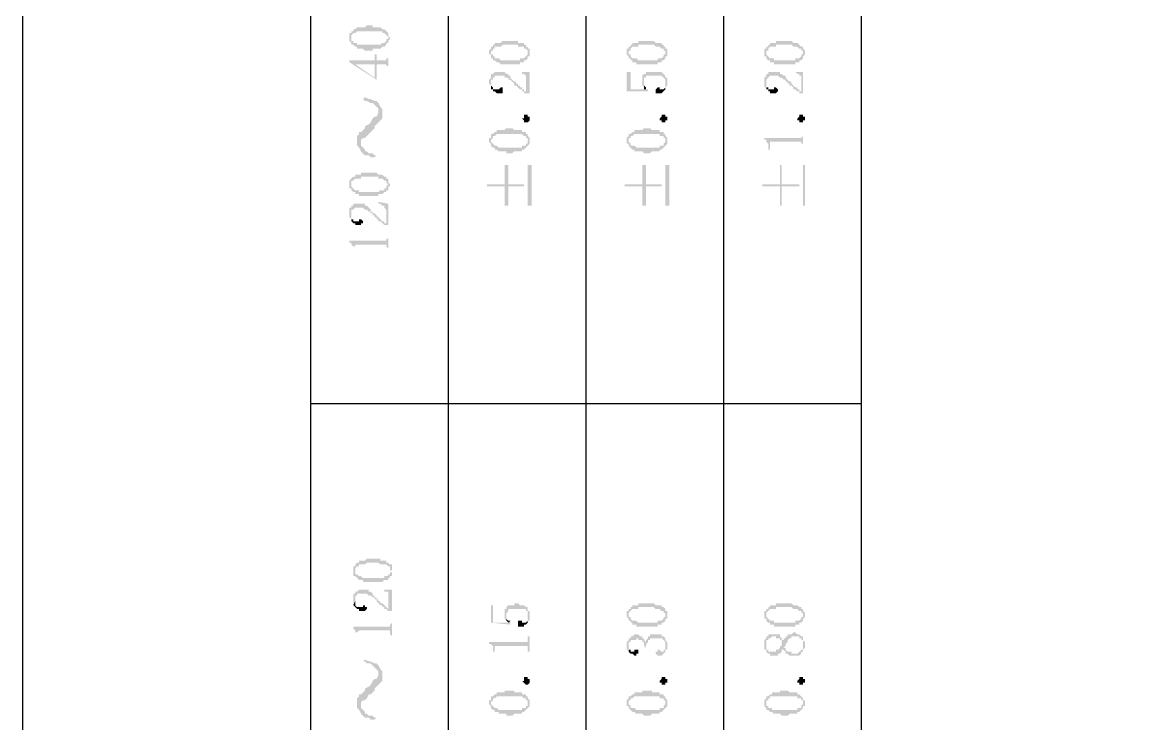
# Model space of a CAD drawing. Header units: millimetres. Extents: x 1233 to 2351, y 1180 to 1535.
# Drawn here: x 1931.4 to 1957.56, y 1322.64 to 1338.96 of the extents above; entities that cross this region are included whole.
import ezdxf

# ---------------------------------------------------------------- set-up
doc = ezdxf.new("R2010")
doc.units = ezdxf.units.MM

msp = doc.modelspace()

# ---------------------------------------------------------------- hatches: boundary and pattern name
at = {"transparency": 33554559}
for points in [[(1939.00725, 1338.61695), (1939.00725, 1338.57182), (1939.00725, 1338.52669), (1939.00725, 1338.52669), (1939.05238, 1338.48155), (1939.05238, 1338.61695), (1939.05238, 1338.66208), (1939.05238, 1338.66208), (1939.09752, 1338.70721), (1939.14265, 1338.70721), (1939.18778, 1338.75235), (1939.7745, 1338.75235), (1939.7745, 1338.70721), (1939.81963, 1338.70721), (1939.86476, 1338.66208), (1939.86476, 1338.66208), (1939.9099, 1338.61695), (1939.9099, 1338.70721), (1939.86476, 1338.75235), (1939.86476, 1338.75235), (1939.81963, 1338.79748), (1939.7745, 1338.79748), (1939.72937, 1338.84261), (1939.54884, 1338.84261), (1939.54884, 1338.88774), (1939.41344, 1338.88774), (1939.36831, 1338.84261), (1939.18778, 1338.84261), (1939.14265, 1338.79748), (1939.09752, 1338.79748), (1939.09752, 1338.75235), (1939.05238, 1338.75235), (1939.05238, 1338.70721), (1939.00725, 1338.70721), (1939.00725, 1338.66208)], [(1939.05238, 1338.48155), (1939.05238, 1338.43642), (1939.09752, 1338.43642), (1939.14265, 1338.39129), (1939.18778, 1338.39129), (1939.18778, 1338.34616), (1939.32318, 1338.34616), (1939.36831, 1338.30102), (1939.54884, 1338.30102), (1939.54884, 1338.34616), (1939.72937, 1338.34616), (1939.7745, 1338.39129), (1939.81963, 1338.39129), (1939.86476, 1338.43642), (1939.86476, 1338.48155), (1939.9099, 1338.48155), (1939.9099, 1338.52669), (1939.9099, 1338.52669), (1939.95503, 1338.57182), (1939.95503, 1338.61695), (1939.9099, 1338.61695), (1939.9099, 1338.66208), (1939.9099, 1338.70721), (1939.9099, 1338.57182), (1939.86476, 1338.57182), (1939.86476, 1338.52669), (1939.86476, 1338.52669), (1939.81963, 1338.48155), (1939.7745, 1338.48155), (1939.72937, 1338.43642), (1939.18778, 1338.43642), (1939.18778, 1338.48155), (1939.09752, 1338.48155), (1939.09752, 1338.52669), (1939.05238, 1338.52669), (1939.05238, 1338.57182), (1939.05238, 1338.61695)], [(1942.25677, 1338.25589), (1942.25677, 1338.21076), (1942.3019, 1338.21076), (1942.3019, 1338.16563), (1942.3019, 1338.1205), (1942.3019, 1338.25589), (1942.3019, 1338.30102), (1942.34703, 1338.30102), (1942.34703, 1338.34616), (1942.39217, 1338.34616), (1942.39217, 1338.39129), (1942.52756, 1338.39129), (1942.57269, 1338.43642), (1942.93375, 1338.43642), (1942.93375, 1338.39129), (1943.06915, 1338.39129), (1943.06915, 1338.34616), (1943.11428, 1338.34616), (1943.15941, 1338.30102), (1943.15941, 1338.25589), (1943.15941, 1338.39129), (1943.11428, 1338.39129), (1943.11428, 1338.43642), (1943.06915, 1338.43642), (1943.06915, 1338.48155), (1942.93375, 1338.48155), (1942.93375, 1338.52669), (1942.57269, 1338.52669), (1942.52756, 1338.48155), (1942.39217, 1338.48155), (1942.39217, 1338.43642), (1942.34703, 1338.43642), (1942.34703, 1338.39129), (1942.3019, 1338.39129), (1942.3019, 1338.34616), (1942.3019, 1338.34616), (1942.25677, 1338.30102)], [(1945.46115, 1338.25589), (1945.46115, 1338.21076), (1945.46115, 1338.21076), (1945.50629, 1338.16563), (1945.50629, 1338.1205), (1945.50629, 1338.25589), (1945.50629, 1338.30102), (1945.55142, 1338.30102), (1945.55142, 1338.34616), (1945.55142, 1338.34616), (1945.59655, 1338.39129), (1945.73195, 1338.39129), (1945.73195, 1338.43642), (1946.093, 1338.43642), (1946.13814, 1338.39129), (1946.2284, 1338.39129), (1946.27353, 1338.34616), (1946.31866, 1338.34616), (1946.31866, 1338.30102), (1946.3638, 1338.30102), (1946.3638, 1338.25589), (1946.3638, 1338.39129), (1946.31866, 1338.39129), (1946.31866, 1338.43642), (1946.27353, 1338.43642), (1946.27353, 1338.48155), (1946.13814, 1338.48155), (1946.093, 1338.52669), (1945.73195, 1338.52669), (1945.73195, 1338.48155), (1945.59655, 1338.48155), (1945.59655, 1338.43642), (1945.55142, 1338.43642), (1945.55142, 1338.39129), (1945.50629, 1338.39129), (1945.50629, 1338.34616), (1945.46115, 1338.34616)], [(1948.66554, 1338.25589), (1948.66554, 1338.21076), (1948.66554, 1338.16563), (1948.71067, 1338.16563), (1948.71067, 1338.1205), (1948.71067, 1338.25589), (1948.71067, 1338.30102), (1948.7558, 1338.30102), (1948.7558, 1338.34616), (1948.7558, 1338.34616), (1948.80093, 1338.39129), (1948.93633, 1338.39129), (1948.93633, 1338.43642), (1949.29739, 1338.43642), (1949.34252, 1338.39129), (1949.43278, 1338.39129), (1949.47792, 1338.34616), (1949.52305, 1338.34616), (1949.52305, 1338.30102), (1949.56818, 1338.30102), (1949.56818, 1338.25589), (1949.56818, 1338.39129), (1949.52305, 1338.39129), (1949.47792, 1338.43642), (1949.47792, 1338.43642), (1949.43278, 1338.48155), (1949.34252, 1338.48155), (1949.29739, 1338.52669), (1948.93633, 1338.52669), (1948.93633, 1338.48155), (1948.80093, 1338.48155), (1948.80093, 1338.43642), (1948.7558, 1338.43642), (1948.7558, 1338.39129), (1948.71067, 1338.39129), (1948.71067, 1338.34616), (1948.66554, 1338.34616)], [(1942.3019, 1338.1205), (1942.34703, 1338.1205), (1942.34703, 1338.07536), (1942.39217, 1338.07536), (1942.4373, 1338.03023), (1942.48243, 1338.03023), (1942.52756, 1337.9851), (1942.97888, 1337.9851), (1942.97888, 1338.03023), (1943.06915, 1338.03023), (1943.06915, 1338.07536), (1943.11428, 1338.07536), (1943.15941, 1338.1205), (1943.15941, 1338.16563), (1943.20454, 1338.16563), (1943.20454, 1338.21076), (1943.20454, 1338.25589), (1943.20454, 1338.30102), (1943.20454, 1338.34616), (1943.15941, 1338.34616), (1943.15941, 1338.39129), (1943.15941, 1338.21076), (1943.15941, 1338.21076), (1943.11428, 1338.16563), (1943.11428, 1338.16563), (1943.06915, 1338.1205), (1942.97888, 1338.1205), (1942.97888, 1338.07536), (1942.52756, 1338.07536), (1942.48243, 1338.1205), (1942.39217, 1338.1205), (1942.39217, 1338.16563), (1942.34703, 1338.16563), (1942.34703, 1338.21076), (1942.3019, 1338.21076), (1942.3019, 1338.25589)], [(1945.50629, 1338.1205), (1945.55142, 1338.1205), (1945.55142, 1338.07536), (1945.59655, 1338.07536), (1945.59655, 1338.03023), (1945.68681, 1338.03023), (1945.68681, 1337.9851), (1946.18327, 1337.9851), (1946.18327, 1338.03023), (1946.27353, 1338.03023), (1946.27353, 1338.07536), (1946.31866, 1338.07536), (1946.3638, 1338.1205), (1946.3638, 1338.16563), (1946.40893, 1338.16563), (1946.40893, 1338.21076), (1946.40893, 1338.25589), (1946.40893, 1338.30102), (1946.40893, 1338.34616), (1946.3638, 1338.34616), (1946.3638, 1338.39129), (1946.3638, 1338.21076), (1946.31866, 1338.21076), (1946.31866, 1338.16563), (1946.31866, 1338.16563), (1946.27353, 1338.1205), (1946.18327, 1338.1205), (1946.18327, 1338.07536), (1945.73195, 1338.07536), (1945.68681, 1338.1205), (1945.59655, 1338.1205), (1945.55142, 1338.16563), (1945.55142, 1338.21076), (1945.50629, 1338.21076), (1945.50629, 1338.25589)], [(1948.71067, 1338.1205), (1948.71067, 1338.1205), (1948.7558, 1338.07536), (1948.80093, 1338.07536), (1948.80093, 1338.03023), (1948.8912, 1338.03023), (1948.8912, 1337.9851), (1949.38765, 1337.9851), (1949.38765, 1338.03023), (1949.47792, 1338.03023), (1949.47792, 1338.07536), (1949.52305, 1338.07536), (1949.56818, 1338.1205), (1949.56818, 1338.16563), (1949.56818, 1338.16563), (1949.61331, 1338.21076), (1949.61331, 1338.25589), (1949.61331, 1338.30102), (1949.61331, 1338.30102), (1949.56818, 1338.34616), (1949.56818, 1338.39129), (1949.56818, 1338.21076), (1949.52305, 1338.21076), (1949.52305, 1338.16563), (1949.52305, 1338.16563), (1949.47792, 1338.1205), (1949.38765, 1338.1205), (1949.38765, 1338.07536), (1948.8912, 1338.07536), (1948.8912, 1338.1205), (1948.80093, 1338.1205), (1948.7558, 1338.16563), (1948.7558, 1338.16563), (1948.71067, 1338.21076), (1948.71067, 1338.25589)], [(1939.00725, 1338.07536), (1939.00725, 1338.03023), (1939.6391, 1337.62404), (1939.6391, 1337.9851), (1939.86476, 1337.9851), (1939.86476, 1337.93997), (1939.9099, 1337.93997), (1939.9099, 1337.8497), (1939.9099, 1338.21076), (1939.9099, 1338.1205), (1939.86476, 1338.1205), (1939.86476, 1338.07536), (1939.6391, 1338.07536), (1939.6391, 1338.21076), (1939.59397, 1338.21076), (1939.59397, 1337.66917), (1939.14265, 1337.9851), (1939.14265, 1337.9851)], [(1939.00725, 1338.07536), (1939.14265, 1337.9851), (1939.59397, 1337.9851), (1939.59397, 1337.66917), (1939.59397, 1338.07536)], [(1942.25677, 1337.57891), (1942.25677, 1337.53378), (1942.25677, 1337.53378), (1942.3019, 1337.48865), (1942.3019, 1337.44351), (1942.3019, 1337.57891), (1942.3019, 1337.62404), (1942.34703, 1337.62404), (1942.34703, 1337.66917), (1942.39217, 1337.66917), (1942.39217, 1337.71431), (1942.61783, 1337.71431), (1942.61783, 1337.66917), (1942.70809, 1337.66917), (1942.70809, 1337.62404), (1942.75322, 1337.62404), (1942.79836, 1337.57891), (1942.79836, 1337.57891), (1942.84349, 1337.53378), (1942.84349, 1337.48865), (1942.88862, 1337.48865), (1942.93375, 1337.44351), (1942.93375, 1337.44351), (1942.97888, 1337.39838), (1943.02402, 1337.39838), (1943.02402, 1337.35325), (1943.06915, 1337.35325), (1943.06915, 1337.30812), (1943.11428, 1337.30812), (1943.11428, 1337.35325), (1943.06915, 1337.35325), (1943.06915, 1337.39838), (1943.02402, 1337.39838), (1943.02402, 1337.44351), (1942.97888, 1337.44351), (1942.97888, 1337.48865), (1942.93375, 1337.48865), (1942.93375, 1337.53378), (1942.88862, 1337.53378), (1942.88862, 1337.57891), (1942.84349, 1337.57891), (1942.79836, 1337.62404), (1942.79836, 1337.62404), (1942.75322, 1337.66917), (1942.75322, 1337.71431), (1942.70809, 1337.71431), (1942.70809, 1337.75944), (1942.66296, 1337.75944), (1942.61783, 1337.80457), (1942.39217, 1337.80457), (1942.34703, 1337.75944), (1942.3019, 1337.75944), (1942.3019, 1337.71431), (1942.3019, 1337.66917), (1942.3019, 1337.66917), (1942.25677, 1337.62404)], [(1942.97888, 1337.80457), (1943.02402, 1337.80457), (1943.02402, 1337.75944), (1943.06915, 1337.75944), (1943.11428, 1337.71431), (1943.11428, 1337.30812), (1943.20454, 1337.30812), (1943.20454, 1337.80457)], [(1945.46115, 1337.80457), (1945.46115, 1337.35325), (1945.95761, 1337.35325), (1945.95761, 1337.39838), (1945.55142, 1337.39838), (1945.55142, 1337.80457)], [(1945.82221, 1337.57891), (1945.82221, 1337.53378), (1945.82221, 1337.48865), (1945.82221, 1337.48865), (1945.86734, 1337.44351), (1945.86734, 1337.57891), (1945.86734, 1337.62404), (1945.86734, 1337.66917), (1945.91248, 1337.66917), (1945.91248, 1337.71431), (1946.27353, 1337.71431), (1946.31866, 1337.66917), (1946.31866, 1337.66917), (1946.3638, 1337.62404), (1946.3638, 1337.44351), (1946.3638, 1337.44351), (1946.40893, 1337.48865), (1946.40893, 1337.53378), (1946.40893, 1337.62404), (1946.40893, 1337.66917), (1946.3638, 1337.66917), (1946.3638, 1337.71431), (1946.3638, 1337.71431), (1946.31866, 1337.75944), (1946.31866, 1337.75944), (1946.27353, 1337.80457), (1945.91248, 1337.80457), (1945.91248, 1337.75944), (1945.86734, 1337.75944), (1945.82221, 1337.71431), (1945.82221, 1337.66917), (1945.82221, 1337.62404)], [(1948.66554, 1337.57891), (1948.66554, 1337.53378), (1948.66554, 1337.44351), (1948.71067, 1337.44351), (1948.71067, 1337.57891), (1948.71067, 1337.62404), (1948.71067, 1337.62404), (1948.7558, 1337.66917), (1948.7558, 1337.66917), (1948.80093, 1337.71431), (1948.98146, 1337.71431), (1949.0266, 1337.66917), (1949.07173, 1337.66917), (1949.11686, 1337.62404), (1949.16199, 1337.62404), (1949.16199, 1337.57891), (1949.20712, 1337.57891), (1949.20712, 1337.53378), (1949.25226, 1337.53378), (1949.25226, 1337.48865), (1949.29739, 1337.48865), (1949.34252, 1337.44351), (1949.34252, 1337.39838), (1949.38765, 1337.39838), (1949.43278, 1337.35325), (1949.47792, 1337.35325), (1949.47792, 1337.30812), (1949.52305, 1337.30812), (1949.52305, 1337.35325), (1949.47792, 1337.35325), (1949.47792, 1337.39838), (1949.43278, 1337.39838), (1949.43278, 1337.44351), (1949.38765, 1337.44351), (1949.34252, 1337.48865), (1949.34252, 1337.48865), (1949.29739, 1337.53378), (1949.29739, 1337.57891), (1949.25226, 1337.57891), (1949.20712, 1337.62404), (1949.20712, 1337.62404), (1949.16199, 1337.66917), (1949.16199, 1337.71431), (1949.11686, 1337.71431), (1949.07173, 1337.75944), (1949.0266, 1337.75944), (1949.0266, 1337.80457), (1948.7558, 1337.80457), (1948.7558, 1337.75944), (1948.71067, 1337.75944), (1948.71067, 1337.71431), (1948.71067, 1337.71431), (1948.66554, 1337.66917)], [(1949.34252, 1337.80457), (1949.38765, 1337.80457), (1949.43278, 1337.75944), (1949.47792, 1337.75944), (1949.47792, 1337.71431), (1949.52305, 1337.71431), (1949.52305, 1337.30812), (1949.56818, 1337.30812), (1949.56818, 1337.80457)], [(1942.3019, 1337.44351), (1942.3019, 1337.39838), (1942.34703, 1337.39838), (1942.34703, 1337.35325), (1942.39217, 1337.35325), (1942.4373, 1337.30812), (1942.57269, 1337.30812), (1942.57269, 1337.39838), (1942.57269, 1337.44351), (1942.52756, 1337.44351), (1942.48243, 1337.39838), (1942.34703, 1337.39838), (1942.34703, 1337.44351), (1942.34703, 1337.44351), (1942.3019, 1337.48865), (1942.3019, 1337.53378), (1942.3019, 1337.53378)], [(1945.86734, 1337.44351), (1945.86734, 1337.39838), (1945.91248, 1337.39838), (1945.91248, 1337.44351), (1945.91248, 1337.44351), (1945.86734, 1337.48865), (1945.86734, 1337.53378), (1945.86734, 1337.57891)], [(1946.13814, 1337.35325), (1946.13814, 1337.30812), (1946.27353, 1337.30812), (1946.31866, 1337.35325), (1946.31866, 1337.35325), (1946.3638, 1337.39838), (1946.3638, 1337.53378), (1946.3638, 1337.48865), (1946.3638, 1337.44351), (1946.3638, 1337.44351), (1946.31866, 1337.39838), (1946.2284, 1337.39838), (1946.2284, 1337.44351), (1946.18327, 1337.44351), (1946.13814, 1337.39838), (1946.13814, 1337.39838)], [(1948.71067, 1337.44351), (1948.71067, 1337.39838), (1948.7558, 1337.39838), (1948.7558, 1337.35325), (1948.80093, 1337.35325), (1948.80093, 1337.30812), (1948.93633, 1337.30812), (1948.98146, 1337.35325), (1948.98146, 1337.39838), (1948.98146, 1337.39838), (1948.93633, 1337.44351), (1948.8912, 1337.44351), (1948.8912, 1337.39838), (1948.7558, 1337.39838), (1948.7558, 1337.44351), (1948.71067, 1337.44351), (1948.71067, 1337.48865), (1948.71067, 1337.53378), (1948.71067, 1337.53378)], [(1939.32318, 1337.17272), (1939.36831, 1337.12759), (1939.41344, 1337.12759), (1939.50371, 1337.08246), (1939.54884, 1337.08246), (1939.59397, 1337.03732), (1939.59397, 1337.03732), (1939.6391, 1336.99219), (1939.68424, 1336.94706), (1939.68424, 1336.63113), (1939.68424, 1336.63113), (1939.72937, 1336.67627), (1939.7745, 1336.7214), (1939.7745, 1336.94706), (1939.72937, 1336.99219), (1939.68424, 1337.08246), (1939.68424, 1337.08246), (1939.6391, 1337.12759), (1939.59397, 1337.12759), (1939.50371, 1337.17272), (1939.45857, 1337.17272), (1939.36831, 1337.21785)], [(1939.18778, 1336.17981), (1939.18778, 1336.08955), (1939.23291, 1336.04442), (1939.27805, 1335.95415), (1939.27805, 1336.13468), (1939.27805, 1336.22494), (1939.32318, 1336.27008), (1939.36831, 1336.27008), (1939.41344, 1336.31521), (1939.45857, 1336.36034), (1939.50371, 1336.40547), (1939.54884, 1336.45061), (1939.59397, 1336.49574), (1939.59397, 1336.54087), (1939.6391, 1336.586), (1939.68424, 1336.63113), (1939.68424, 1336.90193), (1939.68424, 1336.85679), (1939.6391, 1336.76653), (1939.59397, 1336.76653), (1939.54884, 1336.7214), (1939.50371, 1336.63113), (1939.50371, 1336.63113), (1939.45857, 1336.586), (1939.36831, 1336.54087), (1939.36831, 1336.49574), (1939.32318, 1336.45061), (1939.27805, 1336.40547), (1939.23291, 1336.40547), (1939.23291, 1336.36034), (1939.18778, 1336.31521), (1939.18778, 1336.22494)], [(1943.20454, 1336.7214), (1943.20454, 1336.67627), (1943.20454, 1336.67627), (1943.15941, 1336.63113), (1943.06915, 1336.63113), (1943.06915, 1336.67627), (1943.06915, 1336.67627), (1943.02402, 1336.7214), (1943.06915, 1336.7214), (1943.06915, 1336.76653), (1943.06915, 1336.81166), (1943.15941, 1336.81166), (1943.15941, 1336.76653), (1943.20454, 1336.76653), (1943.20454, 1336.7214)], [(1946.40893, 1336.7214), (1946.40893, 1336.67627), (1946.3638, 1336.67627), (1946.3638, 1336.63113), (1946.27353, 1336.63113), (1946.27353, 1336.67627), (1946.2284, 1336.67627), (1946.2284, 1336.7214), (1946.2284, 1336.7214), (1946.27353, 1336.76653), (1946.27353, 1336.81166), (1946.3638, 1336.81166), (1946.3638, 1336.76653), (1946.40893, 1336.76653), (1946.40893, 1336.7214)], [(1949.61331, 1336.7214), (1949.61331, 1336.67627), (1949.56818, 1336.67627), (1949.56818, 1336.63113), (1949.47792, 1336.63113), (1949.47792, 1336.67627), (1949.43278, 1336.67627), (1949.43278, 1336.7214), (1949.43278, 1336.7214), (1949.47792, 1336.76653), (1949.47792, 1336.81166), (1949.56818, 1336.81166), (1949.56818, 1336.76653), (1949.61331, 1336.76653), (1949.61331, 1336.7214)], [(1942.25677, 1336.22494), (1942.25677, 1336.17981), (1942.25677, 1336.17981), (1942.3019, 1336.13468), (1942.3019, 1336.08955), (1942.3019, 1336.22494), (1942.3019, 1336.22494), (1942.34703, 1336.27008), (1942.34703, 1336.31521), (1942.39217, 1336.31521), (1942.4373, 1336.36034), (1943.02402, 1336.36034), (1943.06915, 1336.31521), (1943.11428, 1336.31521), (1943.11428, 1336.27008), (1943.15941, 1336.27008), (1943.15941, 1336.22494), (1943.15941, 1336.36034), (1943.11428, 1336.36034), (1943.11428, 1336.40547), (1943.02402, 1336.40547), (1943.02402, 1336.45061), (1942.84349, 1336.45061), (1942.79836, 1336.49574), (1942.66296, 1336.49574), (1942.61783, 1336.45061), (1942.4373, 1336.45061), (1942.4373, 1336.40547), (1942.39217, 1336.40547), (1942.34703, 1336.36034), (1942.3019, 1336.36034), (1942.3019, 1336.31521), (1942.3019, 1336.27008), (1942.25677, 1336.27008)], [(1945.46115, 1336.22494), (1945.46115, 1336.17981), (1945.46115, 1336.13468), (1945.50629, 1336.13468), (1945.50629, 1336.08955), (1945.50629, 1336.22494), (1945.50629, 1336.27008), (1945.55142, 1336.27008), (1945.55142, 1336.31521), (1945.59655, 1336.31521), (1945.64168, 1336.36034), (1946.2284, 1336.36034), (1946.2284, 1336.31521), (1946.31866, 1336.31521), (1946.31866, 1336.27008), (1946.3638, 1336.27008), (1946.3638, 1336.22494), (1946.3638, 1336.36034), (1946.31866, 1336.36034), (1946.31866, 1336.40547), (1946.2284, 1336.40547), (1946.2284, 1336.45061), (1946.04787, 1336.45061), (1946.00274, 1336.49574), (1945.86734, 1336.49574), (1945.82221, 1336.45061), (1945.64168, 1336.45061), (1945.64168, 1336.40547), (1945.59655, 1336.40547), (1945.55142, 1336.36034), (1945.50629, 1336.36034), (1945.50629, 1336.31521), (1945.50629, 1336.31521), (1945.46115, 1336.27008)], [(1942.3019, 1336.08955), (1942.34703, 1336.04442), (1942.39217, 1336.04442), (1942.39217, 1335.99928), (1942.4373, 1335.99928), (1942.48243, 1335.95415), (1942.66296, 1335.95415), (1942.66296, 1335.90902), (1942.79836, 1335.90902), (1942.84349, 1335.95415), (1943.02402, 1335.95415), (1943.02402, 1335.99928), (1943.06915, 1335.99928), (1943.11428, 1336.04442), (1943.11428, 1336.04442), (1943.15941, 1336.08955), (1943.15941, 1336.08955), (1943.20454, 1336.13468), (1943.20454, 1336.22494), (1943.20454, 1336.27008), (1943.20454, 1336.27008), (1943.15941, 1336.31521), (1943.15941, 1336.17981), (1943.15941, 1336.13468), (1943.11428, 1336.13468), (1943.11428, 1336.08955), (1943.02402, 1336.08955), (1943.02402, 1336.04442), (1942.48243, 1336.04442), (1942.4373, 1336.08955), (1942.39217, 1336.08955), (1942.34703, 1336.13468), (1942.34703, 1336.13468), (1942.3019, 1336.17981), (1942.3019, 1336.22494)], [(1945.50629, 1336.08955), (1945.55142, 1336.04442), (1945.55142, 1336.04442), (1945.59655, 1335.99928), (1945.64168, 1335.99928), (1945.64168, 1335.95415), (1945.82221, 1335.95415), (1945.86734, 1335.90902), (1946.00274, 1335.90902), (1946.04787, 1335.95415), (1946.2284, 1335.95415), (1946.2284, 1335.99928), (1946.27353, 1335.99928), (1946.31866, 1336.04442), (1946.31866, 1336.04442), (1946.3638, 1336.08955), (1946.3638, 1336.08955), (1946.40893, 1336.13468), (1946.40893, 1336.22494), (1946.40893, 1336.27008), (1946.40893, 1336.27008), (1946.3638, 1336.31521), (1946.3638, 1336.17981), (1946.3638, 1336.17981), (1946.31866, 1336.13468), (1946.31866, 1336.08955), (1946.2284, 1336.08955), (1946.2284, 1336.04442), (1945.68681, 1336.04442), (1945.64168, 1336.08955), (1945.55142, 1336.08955), (1945.55142, 1336.13468), (1945.55142, 1336.13468), (1945.50629, 1336.17981), (1945.50629, 1336.22494)], [(1948.66554, 1336.27008), (1948.66554, 1336.22494), (1948.71067, 1336.22494), (1948.71067, 1336.17981), (1948.71067, 1336.17981), (1948.7558, 1336.13468), (1948.7558, 1335.99928), (1948.80093, 1335.99928), (1948.80093, 1336.13468), (1948.80093, 1336.17981), (1949.52305, 1336.17981), (1949.52305, 1336.13468), (1949.56818, 1336.13468), (1949.56818, 1335.99928), (1949.56818, 1336.40547), (1949.56818, 1336.31521), (1949.56818, 1336.31521), (1949.52305, 1336.27008), (1949.47792, 1336.27008)], [(1939.27805, 1335.95415), (1939.27805, 1335.95415), (1939.32318, 1335.90902), (1939.36831, 1335.86389), (1939.45857, 1335.86389), (1939.50371, 1335.81875), (1939.59397, 1335.81875), (1939.6391, 1335.86389), (1939.59397, 1335.86389), (1939.54884, 1335.90902), (1939.45857, 1335.90902), (1939.41344, 1335.95415), (1939.36831, 1335.95415), (1939.36831, 1335.99928), (1939.32318, 1336.04442), (1939.27805, 1336.08955), (1939.27805, 1336.13468)], [(1942.21164, 1335.1869), (1942.21164, 1335.14177), (1942.61783, 1335.14177), (1942.61783, 1334.69045), (1942.70809, 1334.69045), (1942.70809, 1335.14177), (1943.06915, 1335.14177), (1943.06915, 1335.1869), (1942.70809, 1335.1869), (1942.70809, 1335.63823), (1942.61783, 1335.63823), (1942.61783, 1335.1869)], [(1943.24968, 1334.69045), (1943.24968, 1335.63823), (1943.15941, 1335.63823), (1943.15941, 1334.69045)], [(1945.41602, 1335.1869), (1945.41602, 1335.14177), (1945.82221, 1335.14177), (1945.82221, 1334.69045), (1945.91248, 1334.69045), (1945.91248, 1335.14177), (1946.27353, 1335.14177), (1946.27353, 1335.1869), (1945.91248, 1335.1869), (1945.91248, 1335.63823), (1945.82221, 1335.63823), (1945.82221, 1335.1869)], [(1946.45406, 1334.69045), (1946.45406, 1335.63823), (1946.3638, 1335.63823), (1946.3638, 1334.69045)], [(1948.62041, 1335.1869), (1948.62041, 1335.14177), (1949.0266, 1335.14177), (1949.0266, 1334.69045), (1949.07173, 1334.69045), (1949.07173, 1335.14177), (1949.47792, 1335.14177), (1949.47792, 1335.1869), (1949.07173, 1335.1869), (1949.07173, 1335.63823), (1949.0266, 1335.63823), (1949.0266, 1335.1869)], [(1949.61331, 1334.69045), (1949.61331, 1335.63823), (1949.56818, 1335.63823), (1949.56818, 1334.69045)], [(1939.00725, 1335.1869), (1939.00725, 1335.14177), (1939.00725, 1335.09664), (1939.05238, 1335.09664), (1939.05238, 1335.05151), (1939.05238, 1335.1869), (1939.05238, 1335.23204), (1939.05238, 1335.27717), (1939.09752, 1335.27717), (1939.14265, 1335.3223), (1939.27805, 1335.3223), (1939.27805, 1335.36743), (1939.68424, 1335.36743), (1939.68424, 1335.3223), (1939.7745, 1335.3223), (1939.81963, 1335.27717), (1939.86476, 1335.27717), (1939.86476, 1335.23204), (1939.86476, 1335.23204), (1939.9099, 1335.1869), (1939.9099, 1335.3223), (1939.86476, 1335.3223), (1939.86476, 1335.36743), (1939.81963, 1335.36743), (1939.7745, 1335.41257), (1939.68424, 1335.41257), (1939.6391, 1335.4577), (1939.27805, 1335.4577), (1939.27805, 1335.41257), (1939.14265, 1335.41257), (1939.14265, 1335.36743), (1939.09752, 1335.36743), (1939.05238, 1335.3223), (1939.05238, 1335.3223), (1939.00725, 1335.27717), (1939.00725, 1335.23204), (1939.00725, 1335.23204)], [(1939.05238, 1335.05151), (1939.05238, 1335.05151), (1939.09752, 1335.00638), (1939.14265, 1335.00638), (1939.14265, 1334.96124), (1939.23291, 1334.96124), (1939.23291, 1334.91611), (1939.68424, 1334.91611), (1939.68424, 1334.96124), (1939.7745, 1334.96124), (1939.81963, 1335.00638), (1939.86476, 1335.00638), (1939.86476, 1335.05151), (1939.9099, 1335.05151), (1939.9099, 1335.09664), (1939.9099, 1335.14177), (1939.95503, 1335.14177), (1939.95503, 1335.1869), (1939.95503, 1335.1869), (1939.9099, 1335.23204), (1939.9099, 1335.27717), (1939.9099, 1335.3223), (1939.9099, 1335.1869), (1939.9099, 1335.1869), (1939.86476, 1335.14177), (1939.86476, 1335.09664), (1939.81963, 1335.09664), (1939.81963, 1335.05151), (1939.72937, 1335.05151), (1939.68424, 1335.00638), (1939.23291, 1335.00638), (1939.23291, 1335.05151), (1939.14265, 1335.05151), (1939.09752, 1335.09664), (1939.09752, 1335.09664), (1939.05238, 1335.14177), (1939.05238, 1335.1869)], [(1939.00725, 1334.50992), (1939.00725, 1334.46479), (1939.00725, 1334.41966), (1939.00725, 1334.41966), (1939.05238, 1334.37453), (1939.05238, 1334.50992), (1939.05238, 1334.55505), (1939.05238, 1334.60019), (1939.09752, 1334.60019), (1939.14265, 1334.64532), (1939.32318, 1334.64532), (1939.36831, 1334.60019), (1939.41344, 1334.60019), (1939.45857, 1334.55505), (1939.50371, 1334.55505), (1939.50371, 1334.50992), (1939.54884, 1334.50992), (1939.54884, 1334.46479), (1939.59397, 1334.46479), (1939.59397, 1334.41966), (1939.6391, 1334.41966), (1939.6391, 1334.37453), (1939.68424, 1334.37453), (1939.68424, 1334.32939), (1939.72937, 1334.32939), (1939.7745, 1334.28426), (1939.7745, 1334.28426), (1939.81963, 1334.23913), (1939.86476, 1334.23913), (1939.86476, 1334.28426), (1939.81963, 1334.28426), (1939.81963, 1334.32939), (1939.7745, 1334.32939), (1939.72937, 1334.37453), (1939.72937, 1334.37453), (1939.68424, 1334.41966), (1939.68424, 1334.41966), (1939.6391, 1334.46479), (1939.6391, 1334.46479), (1939.59397, 1334.50992), (1939.54884, 1334.50992), (1939.54884, 1334.55505), (1939.50371, 1334.55505), (1939.50371, 1334.60019), (1939.45857, 1334.64532), (1939.45857, 1334.64532), (1939.41344, 1334.69045), (1939.36831, 1334.69045), (1939.36831, 1334.73558), (1939.09752, 1334.73558), (1939.09752, 1334.69045), (1939.05238, 1334.69045), (1939.05238, 1334.64532), (1939.00725, 1334.64532), (1939.00725, 1334.60019)], [(1939.68424, 1334.78072), (1939.68424, 1334.73558), (1939.72937, 1334.73558), (1939.7745, 1334.69045), (1939.81963, 1334.69045), (1939.81963, 1334.64532), (1939.81963, 1334.64532), (1939.86476, 1334.60019), (1939.86476, 1334.23913), (1939.9099, 1334.23913), (1939.9099, 1334.73558)], [(1939.05238, 1334.37453), (1939.05238, 1334.32939), (1939.05238, 1334.32939), (1939.09752, 1334.28426), (1939.14265, 1334.28426), (1939.14265, 1334.23913), (1939.27805, 1334.23913), (1939.27805, 1334.28426), (1939.32318, 1334.28426), (1939.32318, 1334.32939), (1939.32318, 1334.32939), (1939.27805, 1334.37453), (1939.23291, 1334.37453), (1939.23291, 1334.32939), (1939.09752, 1334.32939), (1939.09752, 1334.37453), (1939.05238, 1334.37453), (1939.05238, 1334.41966), (1939.05238, 1334.46479), (1939.05238, 1334.46479)], [(1939.00725, 1333.87807), (1939.00725, 1333.83294), (1939.05238, 1333.83294), (1939.05238, 1333.78781), (1939.05238, 1333.78781), (1939.09752, 1333.74268), (1939.09752, 1333.69754), (1939.09752, 1333.65241), (1939.09752, 1333.74268), (1939.14265, 1333.74268), (1939.14265, 1333.78781), (1939.86476, 1333.78781), (1939.86476, 1333.74268), (1939.86476, 1333.74268), (1939.9099, 1333.69754), (1939.9099, 1333.65241), (1939.9099, 1334.01347), (1939.9099, 1333.9232), (1939.86476, 1333.9232), (1939.86476, 1333.87807), (1939.81963, 1333.87807)], [(1939.09752, 1326.2056), (1939.09752, 1326.11534), (1939.09752, 1326.07021), (1939.14265, 1326.07021), (1939.14265, 1326.2056), (1939.14265, 1326.25073), (1939.14265, 1326.25073), (1939.18778, 1326.29587), (1939.23291, 1326.29587), (1939.23291, 1326.341), (1939.36831, 1326.341), (1939.41344, 1326.38613), (1939.68424, 1326.38613), (1939.72937, 1326.341), (1939.86476, 1326.341), (1939.9099, 1326.29587), (1939.95503, 1326.29587), (1939.95503, 1326.25073), (1939.95503, 1326.2056), (1940.00016, 1326.2056), (1940.00016, 1326.341), (1939.95503, 1326.341), (1939.9099, 1326.38613), (1939.86476, 1326.38613), (1939.86476, 1326.43126), (1939.72937, 1326.43126), (1939.72937, 1326.4764), (1939.41344, 1326.4764), (1939.36831, 1326.43126), (1939.23291, 1326.43126), (1939.23291, 1326.38613), (1939.18778, 1326.38613), (1939.14265, 1326.341), (1939.14265, 1326.29587), (1939.09752, 1326.29587), (1939.09752, 1326.25073)], [(1939.14265, 1326.07021), (1939.14265, 1326.07021), (1939.18778, 1326.02507), (1939.18778, 1326.02507), (1939.23291, 1325.97994), (1939.32318, 1325.97994), (1939.32318, 1325.93481), (1939.7745, 1325.93481), (1939.81963, 1325.97994), (1939.9099, 1325.97994), (1939.9099, 1326.02507), (1939.95503, 1326.02507), (1939.95503, 1326.07021), (1940.00016, 1326.07021), (1940.00016, 1326.11534), (1940.00016, 1326.16047), (1940.00016, 1326.2056), (1940.00016, 1326.25073), (1940.00016, 1326.29587), (1940.00016, 1326.341), (1940.00016, 1326.16047), (1939.95503, 1326.16047), (1939.95503, 1326.11534), (1939.9099, 1326.11534), (1939.9099, 1326.07021), (1939.81963, 1326.07021), (1939.81963, 1326.02507), (1939.32318, 1326.02507), (1939.27805, 1326.07021), (1939.23291, 1326.07021), (1939.18778, 1326.11534), (1939.14265, 1326.11534), (1939.14265, 1326.16047), (1939.14265, 1326.2056)], [(1939.09752, 1325.52862), (1939.09752, 1325.48349), (1939.09752, 1325.39322), (1939.09752, 1325.39322), (1939.14265, 1325.48349), (1939.14265, 1325.57375), (1939.14265, 1325.61888), (1939.18778, 1325.61888), (1939.18778, 1325.66402), (1939.41344, 1325.66402), (1939.45857, 1325.61888), (1939.50371, 1325.61888), (1939.54884, 1325.57375), (1939.59397, 1325.57375), (1939.59397, 1325.52862), (1939.6391, 1325.52862), (1939.6391, 1325.48349), (1939.6391, 1325.48349), (1939.68424, 1325.43836), (1939.68424, 1325.43836), (1939.72937, 1325.39322), (1939.7745, 1325.39322), (1939.7745, 1325.34809), (1939.81963, 1325.34809), (1939.81963, 1325.30296), (1939.86476, 1325.30296), (1939.9099, 1325.25783), (1939.95503, 1325.25783), (1939.9099, 1325.30296), (1939.9099, 1325.30296), (1939.86476, 1325.34809), (1939.86476, 1325.34809), (1939.81963, 1325.39322), (1939.81963, 1325.39322), (1939.7745, 1325.43836), (1939.72937, 1325.43836), (1939.72937, 1325.48349), (1939.68424, 1325.48349), (1939.68424, 1325.52862), (1939.6391, 1325.52862), (1939.6391, 1325.57375), (1939.59397, 1325.57375), (1939.59397, 1325.61888), (1939.54884, 1325.61888), (1939.54884, 1325.66402), (1939.54884, 1325.66402), (1939.50371, 1325.70915), (1939.45857, 1325.70915), (1939.45857, 1325.75428), (1939.23291, 1325.75428), (1939.18778, 1325.70915), (1939.14265, 1325.70915), (1939.14265, 1325.66402), (1939.09752, 1325.66402), (1939.09752, 1325.61888)], [(1939.7745, 1325.75428), (1939.81963, 1325.75428), (1939.81963, 1325.70915), (1939.9099, 1325.70915), (1939.9099, 1325.66402), (1939.9099, 1325.30296), (1939.95503, 1325.25783), (1940.00016, 1325.25783), (1940.00016, 1325.75428)], [(1939.09752, 1325.39322), (1939.14265, 1325.34809), (1939.14265, 1325.34809), (1939.18778, 1325.30296), (1939.23291, 1325.30296), (1939.23291, 1325.25783), (1939.36831, 1325.25783), (1939.41344, 1325.30296), (1939.41344, 1325.34809), (1939.36831, 1325.34809), (1939.36831, 1325.39322), (1939.32318, 1325.39322), (1939.32318, 1325.34809), (1939.18778, 1325.34809), (1939.14265, 1325.39322), (1939.14265, 1325.48349), (1939.14265, 1325.48349)], [(1942.61783, 1325.21269), (1942.61783, 1325.12243), (1942.61783, 1325.0773), (1942.61783, 1325.0773), (1942.66296, 1325.03217), (1942.66296, 1325.16756), (1942.66296, 1325.21269), (1942.66296, 1325.21269), (1942.70809, 1325.25783), (1942.70809, 1325.30296), (1943.11428, 1325.30296), (1943.11428, 1325.25783), (1943.15941, 1325.25783), (1943.15941, 1325.21269), (1943.15941, 1325.16756), (1943.15941, 1325.03217), (1943.20454, 1325.03217), (1943.20454, 1325.0773), (1943.20454, 1325.16756), (1943.20454, 1325.21269), (1943.20454, 1325.25783), (1943.15941, 1325.25783), (1943.15941, 1325.30296), (1943.15941, 1325.34809), (1943.11428, 1325.34809), (1943.06915, 1325.39322), (1942.97888, 1325.39322), (1942.93375, 1325.43836), (1942.84349, 1325.43836), (1942.84349, 1325.39322), (1942.70809, 1325.39322), (1942.66296, 1325.34809), (1942.66296, 1325.30296), (1942.61783, 1325.30296), (1942.61783, 1325.25783)], [(1945.46115, 1325.16756), (1945.46115, 1325.12243), (1945.46115, 1325.12243), (1945.50629, 1325.0773), (1945.50629, 1325.03217), (1945.50629, 1325.16756), (1945.50629, 1325.21269), (1945.50629, 1325.21269), (1945.55142, 1325.25783), (1945.55142, 1325.25783), (1945.59655, 1325.30296), (1945.73195, 1325.30296), (1945.73195, 1325.34809), (1946.093, 1325.34809), (1946.13814, 1325.30296), (1946.2284, 1325.30296), (1946.27353, 1325.25783), (1946.31866, 1325.25783), (1946.31866, 1325.21269), (1946.3638, 1325.21269), (1946.3638, 1325.16756), (1946.3638, 1325.30296), (1946.3638, 1325.30296), (1946.31866, 1325.34809), (1946.27353, 1325.34809), (1946.27353, 1325.39322), (1946.13814, 1325.39322), (1946.093, 1325.43836), (1945.73195, 1325.43836), (1945.73195, 1325.39322), (1945.59655, 1325.39322), (1945.59655, 1325.34809), (1945.55142, 1325.34809), (1945.55142, 1325.30296), (1945.50629, 1325.30296), (1945.50629, 1325.25783), (1945.46115, 1325.25783)], [(1948.66554, 1325.16756), (1948.66554, 1325.12243), (1948.66554, 1325.0773), (1948.71067, 1325.0773), (1948.71067, 1325.03217), (1948.71067, 1325.16756), (1948.71067, 1325.21269), (1948.71067, 1325.21269), (1948.7558, 1325.25783), (1948.7558, 1325.25783), (1948.80093, 1325.30296), (1948.93633, 1325.30296), (1948.93633, 1325.34809), (1949.29739, 1325.34809), (1949.34252, 1325.30296), (1949.43278, 1325.30296), (1949.47792, 1325.25783), (1949.52305, 1325.25783), (1949.52305, 1325.21269), (1949.56818, 1325.21269), (1949.56818, 1325.16756), (1949.56818, 1325.30296), (1949.52305, 1325.30296), (1949.52305, 1325.34809), (1949.47792, 1325.34809), (1949.43278, 1325.39322), (1949.34252, 1325.39322), (1949.29739, 1325.43836), (1948.93633, 1325.43836), (1948.93633, 1325.39322), (1948.80093, 1325.39322), (1948.80093, 1325.34809), (1948.7558, 1325.34809), (1948.7558, 1325.30296), (1948.71067, 1325.30296), (1948.71067, 1325.25783), (1948.66554, 1325.25783)], [(1942.3019, 1325.39322), (1942.3019, 1324.98703), (1942.75322, 1324.9419), (1942.75322, 1324.98703), (1942.75322, 1325.03217), (1942.70809, 1324.98703), (1942.34703, 1324.98703), (1942.34703, 1325.39322)], [(1942.66296, 1325.03217), (1942.66296, 1325.03217), (1942.70809, 1324.98703), (1942.70809, 1324.98703), (1942.75322, 1325.03217), (1942.70809, 1325.03217), (1942.66296, 1325.0773), (1942.66296, 1325.12243), (1942.66296, 1325.16756)], [(1942.93375, 1324.98703), (1942.93375, 1324.89677), (1943.06915, 1324.89677), (1943.06915, 1324.9419), (1943.11428, 1324.9419), (1943.15941, 1324.98703), (1943.15941, 1325.16756), (1943.15941, 1325.0773), (1943.15941, 1325.03217), (1943.15941, 1325.03217), (1943.11428, 1324.98703), (1943.02402, 1324.98703), (1943.02402, 1325.03217), (1942.93375, 1325.03217)], [(1945.50629, 1325.03217), (1945.55142, 1325.03217), (1945.55142, 1324.98703), (1945.59655, 1324.98703), (1945.59655, 1324.9419), (1945.68681, 1324.9419), (1945.68681, 1324.89677), (1946.18327, 1324.89677), (1946.18327, 1324.9419), (1946.27353, 1324.9419), (1946.27353, 1324.98703), (1946.31866, 1324.98703), (1946.3638, 1325.03217), (1946.3638, 1325.0773), (1946.40893, 1325.0773), (1946.40893, 1325.12243), (1946.40893, 1325.16756), (1946.40893, 1325.21269), (1946.40893, 1325.25783), (1946.3638, 1325.25783), (1946.3638, 1325.30296), (1946.3638, 1325.16756), (1946.3638, 1325.12243), (1946.31866, 1325.12243), (1946.31866, 1325.0773), (1946.31866, 1325.0773), (1946.27353, 1325.03217), (1946.18327, 1325.03217), (1946.18327, 1324.98703), (1945.73195, 1324.98703), (1945.68681, 1325.03217), (1945.59655, 1325.03217), (1945.55142, 1325.0773), (1945.55142, 1325.12243), (1945.50629, 1325.12243), (1945.50629, 1325.16756)], [(1948.71067, 1325.03217), (1948.71067, 1325.03217), (1948.7558, 1324.98703), (1948.80093, 1324.98703), (1948.80093, 1324.9419), (1948.8912, 1324.9419), (1948.8912, 1324.89677), (1949.38765, 1324.89677), (1949.38765, 1324.9419), (1949.47792, 1324.9419), (1949.47792, 1324.98703), (1949.52305, 1324.98703), (1949.56818, 1325.03217), (1949.56818, 1325.0773), (1949.56818, 1325.0773), (1949.61331, 1325.12243), (1949.61331, 1325.16756), (1949.61331, 1325.21269), (1949.61331, 1325.21269), (1949.56818, 1325.25783), (1949.56818, 1325.30296), (1949.56818, 1325.16756), (1949.56818, 1325.12243), (1949.52305, 1325.12243), (1949.52305, 1325.0773), (1949.52305, 1325.0773), (1949.47792, 1325.03217), (1949.38765, 1325.03217), (1949.38765, 1324.98703), (1948.8912, 1324.98703), (1948.8912, 1325.03217), (1948.80093, 1325.03217), (1948.7558, 1325.0773), (1948.7558, 1325.0773), (1948.71067, 1325.12243), (1948.71067, 1325.16756)], [(1939.09752, 1324.89677), (1939.09752, 1324.85164), (1939.09752, 1324.85164), (1939.14265, 1324.8065), (1939.14265, 1324.76137), (1939.18778, 1324.76137), (1939.18778, 1324.62598), (1939.18778, 1324.76137), (1939.18778, 1324.76137), (1939.23291, 1324.8065), (1939.95503, 1324.8065), (1939.95503, 1324.76137), (1939.95503, 1324.71624), (1940.00016, 1324.67111), (1940.00016, 1324.62598), (1940.00016, 1325.03217), (1940.00016, 1324.98703), (1939.95503, 1324.9419), (1939.95503, 1324.89677), (1939.9099, 1324.89677)], [(1942.25677, 1324.53571), (1942.25677, 1324.49058), (1942.3019, 1324.49058), (1942.34703, 1324.44545), (1942.34703, 1324.35518), (1942.34703, 1324.31005), (1942.39217, 1324.31005), (1942.39217, 1324.40032), (1942.39217, 1324.44545), (1943.15941, 1324.44545), (1943.15941, 1324.40032), (1943.15941, 1324.35518), (1943.15941, 1324.31005), (1943.20454, 1324.31005), (1943.20454, 1324.67111), (1943.15941, 1324.67111), (1943.15941, 1324.58084), (1943.15941, 1324.53571), (1943.06915, 1324.53571)], [(1945.46115, 1324.44545), (1945.46115, 1324.35518), (1945.50629, 1324.35518), (1945.50629, 1324.44545), (1945.50629, 1324.49058), (1945.50629, 1324.53571), (1945.55142, 1324.53571), (1945.55142, 1324.58084), (1945.68681, 1324.58084), (1945.68681, 1324.62598), (1945.73195, 1324.62598), (1945.73195, 1324.58084), (1945.82221, 1324.58084), (1945.82221, 1324.53571), (1945.86734, 1324.53571), (1945.86734, 1324.49058), (1945.86734, 1324.44545), (1945.86734, 1324.44545), (1945.91248, 1324.40032), (1945.91248, 1324.44545), (1945.91248, 1324.49058), (1945.95761, 1324.53571), (1945.95761, 1324.58084), (1946.00274, 1324.58084), (1946.00274, 1324.62598), (1946.27353, 1324.62598), (1946.31866, 1324.58084), (1946.31866, 1324.58084), (1946.3638, 1324.53571), (1946.3638, 1324.49058), (1946.3638, 1324.44545), (1946.3638, 1324.62598), (1946.3638, 1324.62598), (1946.31866, 1324.67111), (1946.27353, 1324.67111), (1946.27353, 1324.71624), (1946.00274, 1324.71624), (1946.00274, 1324.67111), (1945.95761, 1324.67111), (1945.95761, 1324.62598), (1945.95761, 1324.62598), (1945.91248, 1324.58084), (1945.91248, 1324.53571), (1945.91248, 1324.53571), (1945.86734, 1324.58084), (1945.86734, 1324.62598), (1945.82221, 1324.62598), (1945.82221, 1324.67111), (1945.77708, 1324.67111), (1945.73195, 1324.71624), (1945.64168, 1324.71624), (1945.59655, 1324.67111), (1945.55142, 1324.67111), (1945.55142, 1324.62598), (1945.50629, 1324.62598), (1945.50629, 1324.58084), (1945.50629, 1324.58084), (1945.46115, 1324.53571), (1945.46115, 1324.49058)], [(1948.66554, 1324.49058), (1948.66554, 1324.44545), (1948.66554, 1324.35518), (1948.71067, 1324.35518), (1948.71067, 1324.31005), (1948.71067, 1324.31005), (1948.7558, 1324.26492), (1948.80093, 1324.26492), (1948.80093, 1324.21979), (1948.98146, 1324.21979), (1948.98146, 1324.26492), (1949.0266, 1324.26492), (1949.07173, 1324.31005), (1949.07173, 1324.35518), (1949.11686, 1324.35518), (1949.11686, 1324.40032), (1949.11686, 1324.40032), (1949.16199, 1324.44545), (1949.16199, 1324.49058), (1949.16199, 1324.49058), (1949.20712, 1324.53571), (1949.20712, 1324.58084), (1949.20712, 1324.58084), (1949.25226, 1324.62598), (1949.29739, 1324.62598), (1949.29739, 1324.67111), (1949.47792, 1324.67111), (1949.47792, 1324.62598), (1949.52305, 1324.62598), (1949.52305, 1324.58084), (1949.56818, 1324.58084), (1949.56818, 1324.49058), (1949.56818, 1324.35518), (1949.56818, 1324.35518), (1949.61331, 1324.40032), (1949.61331, 1324.49058), (1949.61331, 1324.53571), (1949.61331, 1324.53571), (1949.56818, 1324.58084), (1949.56818, 1324.62598), (1949.56818, 1324.67111), (1949.52305, 1324.67111), (1949.47792, 1324.71624), (1949.43278, 1324.71624), (1949.38765, 1324.76137), (1949.34252, 1324.76137), (1949.29739, 1324.71624), (1949.20712, 1324.71624), (1949.20712, 1324.67111), (1949.16199, 1324.67111), (1949.16199, 1324.62598), (1949.11686, 1324.62598), (1949.11686, 1324.58084), (1949.07173, 1324.58084), (1949.07173, 1324.53571), (1949.07173, 1324.44545), (1949.0266, 1324.44545), (1949.0266, 1324.40032), (1949.0266, 1324.40032), (1948.98146, 1324.35518), (1948.93633, 1324.35518), (1948.93633, 1324.31005), (1948.7558, 1324.31005), (1948.7558, 1324.35518), (1948.71067, 1324.35518), (1948.71067, 1324.40032), (1948.71067, 1324.62598), (1948.66554, 1324.58084)], [(1948.71067, 1324.62598), (1948.71067, 1324.49058), (1948.71067, 1324.53571), (1948.71067, 1324.58084), (1948.7558, 1324.58084), (1948.7558, 1324.62598), (1948.80093, 1324.62598), (1948.84607, 1324.67111), (1948.93633, 1324.67111), (1948.93633, 1324.62598), (1949.0266, 1324.62598), (1949.0266, 1324.58084), (1949.07173, 1324.58084), (1949.07173, 1324.53571), (1949.07173, 1324.62598), (1949.07173, 1324.62598), (1949.0266, 1324.67111), (1949.0266, 1324.71624), (1948.7558, 1324.71624), (1948.7558, 1324.67111), (1948.71067, 1324.67111)], [(1945.50629, 1324.35518), (1945.50629, 1324.31005), (1945.50629, 1324.31005), (1945.55142, 1324.26492), (1945.59655, 1324.26492), (1945.64168, 1324.21979), (1945.68681, 1324.21979), (1945.68681, 1324.26492), (1945.73195, 1324.26492), (1945.73195, 1324.31005), (1945.73195, 1324.35518), (1945.64168, 1324.35518), (1945.64168, 1324.31005), (1945.55142, 1324.31005), (1945.55142, 1324.35518), (1945.50629, 1324.35518), (1945.50629, 1324.40032), (1945.50629, 1324.44545)], [(1946.13814, 1324.26492), (1946.13814, 1324.26492), (1946.18327, 1324.21979), (1946.27353, 1324.21979), (1946.31866, 1324.26492), (1946.31866, 1324.26492), (1946.3638, 1324.31005), (1946.3638, 1324.35518), (1946.40893, 1324.35518), (1946.40893, 1324.44545), (1946.40893, 1324.49058), (1946.40893, 1324.53571), (1946.40893, 1324.53571), (1946.3638, 1324.58084), (1946.3638, 1324.44545), (1946.3638, 1324.40032), (1946.3638, 1324.35518), (1946.31866, 1324.35518), (1946.31866, 1324.31005), (1946.27353, 1324.31005), (1946.2284, 1324.35518), (1946.18327, 1324.35518), (1946.18327, 1324.31005), (1946.13814, 1324.31005)], [(1949.11686, 1324.35518), (1949.16199, 1324.31005), (1949.16199, 1324.26492), (1949.20712, 1324.26492), (1949.25226, 1324.21979), (1949.47792, 1324.21979), (1949.52305, 1324.26492), (1949.52305, 1324.31005), (1949.56818, 1324.31005), (1949.56818, 1324.49058), (1949.56818, 1324.40032), (1949.56818, 1324.35518), (1949.52305, 1324.35518), (1949.47792, 1324.31005), (1949.47792, 1324.31005), (1949.43278, 1324.26492), (1949.29739, 1324.26492), (1949.29739, 1324.31005), (1949.20712, 1324.31005), (1949.16199, 1324.35518), (1949.16199, 1324.40032), (1949.11686, 1324.40032)], [(1939.32318, 1324.08439), (1939.36831, 1324.08439), (1939.41344, 1324.03926), (1939.50371, 1324.03926), (1939.54884, 1323.99413), (1939.59397, 1323.94899), (1939.59397, 1323.94899), (1939.6391, 1323.90386), (1939.68424, 1323.85873), (1939.68424, 1323.5428), (1939.68424, 1323.5428), (1939.72937, 1323.58794), (1939.7745, 1323.63307), (1939.7745, 1323.85873), (1939.72937, 1323.90386), (1939.68424, 1323.99413), (1939.68424, 1323.99413), (1939.6391, 1324.03926), (1939.59397, 1324.03926), (1939.50371, 1324.08439), (1939.45857, 1324.08439), (1939.36831, 1324.12952)], [(1939.18778, 1323.09148), (1939.18778, 1323.00122), (1939.23291, 1322.95609), (1939.27805, 1322.86582), (1939.27805, 1323.04635), (1939.27805, 1323.13661), (1939.32318, 1323.18175), (1939.36831, 1323.18175), (1939.41344, 1323.22688), (1939.45857, 1323.31714), (1939.50371, 1323.31714), (1939.54884, 1323.36228), (1939.59397, 1323.40741), (1939.59397, 1323.45254), (1939.6391, 1323.49767), (1939.68424, 1323.5428), (1939.68424, 1323.8136), (1939.68424, 1323.76846), (1939.6391, 1323.6782), (1939.59397, 1323.6782), (1939.54884, 1323.63307), (1939.50371, 1323.5428), (1939.50371, 1323.5428), (1939.45857, 1323.49767), (1939.36831, 1323.45254), (1939.36831, 1323.40741), (1939.32318, 1323.36228), (1939.27805, 1323.31714), (1939.23291, 1323.31714), (1939.23291, 1323.27201), (1939.18778, 1323.22688), (1939.18778, 1323.13661)], [(1943.20454, 1323.63307), (1943.20454, 1323.58794), (1943.20454, 1323.58794), (1943.15941, 1323.5428), (1943.11428, 1323.5428), (1943.06915, 1323.58794), (1943.06915, 1323.58794), (1943.02402, 1323.63307), (1943.06915, 1323.63307), (1943.06915, 1323.6782), (1943.06915, 1323.72333), (1943.15941, 1323.72333), (1943.15941, 1323.6782), (1943.20454, 1323.6782), (1943.20454, 1323.63307)], [(1946.40893, 1323.63307), (1946.40893, 1323.58794), (1946.3638, 1323.58794), (1946.3638, 1323.5428), (1946.27353, 1323.5428), (1946.27353, 1323.58794), (1946.2284, 1323.58794), (1946.2284, 1323.63307), (1946.2284, 1323.63307), (1946.27353, 1323.6782), (1946.27353, 1323.72333), (1946.3638, 1323.72333), (1946.3638, 1323.6782), (1946.40893, 1323.6782), (1946.40893, 1323.63307)], [(1949.61331, 1323.63307), (1949.61331, 1323.58794), (1949.56818, 1323.58794), (1949.56818, 1323.5428), (1949.47792, 1323.5428), (1949.47792, 1323.58794), (1949.43278, 1323.58794), (1949.43278, 1323.63307), (1949.43278, 1323.63307), (1949.47792, 1323.6782), (1949.47792, 1323.72333), (1949.56818, 1323.72333), (1949.56818, 1323.6782), (1949.61331, 1323.6782), (1949.61331, 1323.63307)], [(1942.25677, 1323.13661), (1942.25677, 1323.09148), (1942.25677, 1323.09148), (1942.3019, 1323.04635), (1942.3019, 1323.00122), (1942.3019, 1323.13661), (1942.3019, 1323.13661), (1942.34703, 1323.18175), (1942.34703, 1323.22688), (1942.39217, 1323.22688), (1942.4373, 1323.27201), (1943.02402, 1323.27201), (1943.06915, 1323.22688), (1943.11428, 1323.22688), (1943.11428, 1323.18175), (1943.15941, 1323.18175), (1943.15941, 1323.13661), (1943.15941, 1323.27201), (1943.11428, 1323.27201), (1943.11428, 1323.31714), (1943.02402, 1323.31714), (1943.02402, 1323.36228), (1942.84349, 1323.36228), (1942.84349, 1323.40741), (1942.61783, 1323.40741), (1942.61783, 1323.36228), (1942.4373, 1323.36228), (1942.4373, 1323.31714), (1942.39217, 1323.31714), (1942.34703, 1323.27201), (1942.3019, 1323.27201), (1942.3019, 1323.22688), (1942.3019, 1323.18175), (1942.25677, 1323.18175)], [(1945.46115, 1323.13661), (1945.46115, 1323.09148), (1945.46115, 1323.04635), (1945.50629, 1323.04635), (1945.50629, 1323.00122), (1945.50629, 1323.13661), (1945.50629, 1323.18175), (1945.55142, 1323.18175), (1945.55142, 1323.22688), (1945.59655, 1323.22688), (1945.64168, 1323.27201), (1946.2284, 1323.27201), (1946.2284, 1323.22688), (1946.31866, 1323.22688), (1946.31866, 1323.18175), (1946.3638, 1323.18175), (1946.3638, 1323.13661), (1946.3638, 1323.27201), (1946.31866, 1323.27201), (1946.31866, 1323.31714), (1946.2284, 1323.31714), (1946.2284, 1323.36228), (1946.04787, 1323.36228), (1946.04787, 1323.40741), (1945.82221, 1323.40741), (1945.82221, 1323.36228), (1945.64168, 1323.36228), (1945.64168, 1323.31714), (1945.59655, 1323.31714), (1945.55142, 1323.27201), (1945.50629, 1323.27201), (1945.50629, 1323.22688), (1945.50629, 1323.22688), (1945.46115, 1323.18175)], [(1948.66554, 1323.13661), (1948.66554, 1323.09148), (1948.66554, 1323.04635), (1948.66554, 1323.04635), (1948.71067, 1323.00122), (1948.71067, 1323.13661), (1948.71067, 1323.18175), (1948.7558, 1323.18175), (1948.7558, 1323.22688), (1948.80093, 1323.22688), (1948.80093, 1323.27201), (1949.43278, 1323.27201), (1949.43278, 1323.22688), (1949.52305, 1323.22688), (1949.52305, 1323.18175), (1949.56818, 1323.18175), (1949.56818, 1323.13661), (1949.56818, 1323.22688), (1949.52305, 1323.27201), (1949.52305, 1323.27201), (1949.47792, 1323.31714), (1949.43278, 1323.31714), (1949.43278, 1323.36228), (1949.25226, 1323.36228), (1949.20712, 1323.40741), (1949.0266, 1323.40741), (1949.0266, 1323.36228), (1948.84607, 1323.36228), (1948.84607, 1323.31714), (1948.80093, 1323.31714), (1948.7558, 1323.27201), (1948.71067, 1323.27201), (1948.71067, 1323.22688), (1948.71067, 1323.22688), (1948.66554, 1323.18175)], [(1942.3019, 1323.00122), (1942.34703, 1322.95609), (1942.39217, 1322.95609), (1942.39217, 1322.91095), (1942.48243, 1322.91095), (1942.48243, 1322.86582), (1942.66296, 1322.86582), (1942.66296, 1322.82069), (1942.79836, 1322.82069), (1942.84349, 1322.86582), (1943.02402, 1322.86582), (1943.02402, 1322.91095), (1943.06915, 1322.91095), (1943.11428, 1322.95609), (1943.11428, 1322.95609), (1943.15941, 1323.00122), (1943.15941, 1323.00122), (1943.20454, 1323.04635), (1943.20454, 1323.13661), (1943.20454, 1323.18175), (1943.20454, 1323.18175), (1943.15941, 1323.22688), (1943.15941, 1323.09148), (1943.15941, 1323.04635), (1943.11428, 1323.04635), (1943.11428, 1323.00122), (1943.02402, 1323.00122), (1943.02402, 1322.95609), (1942.48243, 1322.95609), (1942.4373, 1323.00122), (1942.39217, 1323.00122), (1942.34703, 1323.04635), (1942.34703, 1323.04635), (1942.3019, 1323.09148), (1942.3019, 1323.13661)], [(1945.50629, 1323.00122), (1945.55142, 1322.95609), (1945.55142, 1322.95609), (1945.59655, 1322.91095), (1945.64168, 1322.91095), (1945.68681, 1322.86582), (1945.82221, 1322.86582), (1945.86734, 1322.82069), (1946.00274, 1322.82069), (1946.04787, 1322.86582), (1946.2284, 1322.86582), (1946.2284, 1322.91095), (1946.27353, 1322.91095), (1946.31866, 1322.95609), (1946.31866, 1322.95609), (1946.3638, 1323.00122), (1946.3638, 1323.00122), (1946.40893, 1323.04635), (1946.40893, 1323.13661), (1946.40893, 1323.18175), (1946.40893, 1323.18175), (1946.3638, 1323.22688), (1946.3638, 1323.09148), (1946.3638, 1323.09148), (1946.31866, 1323.04635), (1946.31866, 1323.00122), (1946.2284, 1323.00122), (1946.2284, 1322.95609), (1945.68681, 1322.95609), (1945.64168, 1323.00122), (1945.55142, 1323.00122), (1945.55142, 1323.04635), (1945.55142, 1323.04635), (1945.50629, 1323.09148), (1945.50629, 1323.13661)], [(1948.71067, 1323.00122), (1948.71067, 1322.95609), (1948.7558, 1322.95609), (1948.80093, 1322.91095), (1948.84607, 1322.91095), (1948.8912, 1322.86582), (1949.0266, 1322.86582), (1949.07173, 1322.82069), (1949.20712, 1322.82069), (1949.25226, 1322.86582), (1949.43278, 1322.86582), (1949.43278, 1322.91095), (1949.47792, 1322.91095), (1949.52305, 1322.95609), (1949.52305, 1322.95609), (1949.56818, 1323.00122), (1949.56818, 1323.04635), (1949.61331, 1323.04635), (1949.61331, 1323.13661), (1949.61331, 1323.18175), (1949.56818, 1323.18175), (1949.56818, 1323.22688), (1949.56818, 1323.09148), (1949.56818, 1323.09148), (1949.52305, 1323.04635), (1949.52305, 1323.00122), (1949.43278, 1323.00122), (1949.43278, 1322.95609), (1948.84607, 1322.95609), (1948.84607, 1323.00122), (1948.7558, 1323.00122), (1948.7558, 1323.04635), (1948.71067, 1323.04635), (1948.71067, 1323.09148), (1948.71067, 1323.13661)], [(1939.27805, 1322.86582), (1939.27805, 1322.86582), (1939.32318, 1322.82069), (1939.36831, 1322.77556), (1939.45857, 1322.77556), (1939.50371, 1322.73042), (1939.59397, 1322.73042), (1939.6391, 1322.77556), (1939.59397, 1322.77556), (1939.54884, 1322.82069), (1939.45857, 1322.82069), (1939.41344, 1322.86582), (1939.36831, 1322.86582), (1939.36831, 1322.91095), (1939.32318, 1322.95609), (1939.27805, 1323.00122), (1939.27805, 1323.04635)]]:
    msp.add_hatch(color=256, dxfattribs=at).paths.add_polyline_path(points)

# ---------------------------------------------------------------- linework, layer by layer
msp.add_line((1938.10453, 1528.92707), (1938.10453, 1242.18613))
msp.add_lwpolyline([(2351.39807, 1237.92707), (2351.39807, 1534.92707), (1931.39807, 1534.92707), (1931.39807, 1237.92707)], close=True)
for points in [[(1950.92215, 1528.92707), (1950.92215, 1242.18613)], [(1941.30899, 1356.53442), (1941.30899, 1263.51701)], [(1944.51338, 1356.53442), (1944.51338, 1263.51701)], [(1947.71776, 1356.53442), (1947.71776, 1263.51701)], [(1938.10461, 1330.08697), (1950.92215, 1330.08697)]]:
    msp.add_lwpolyline(points)

doc.saveas('drawing.dxf')
